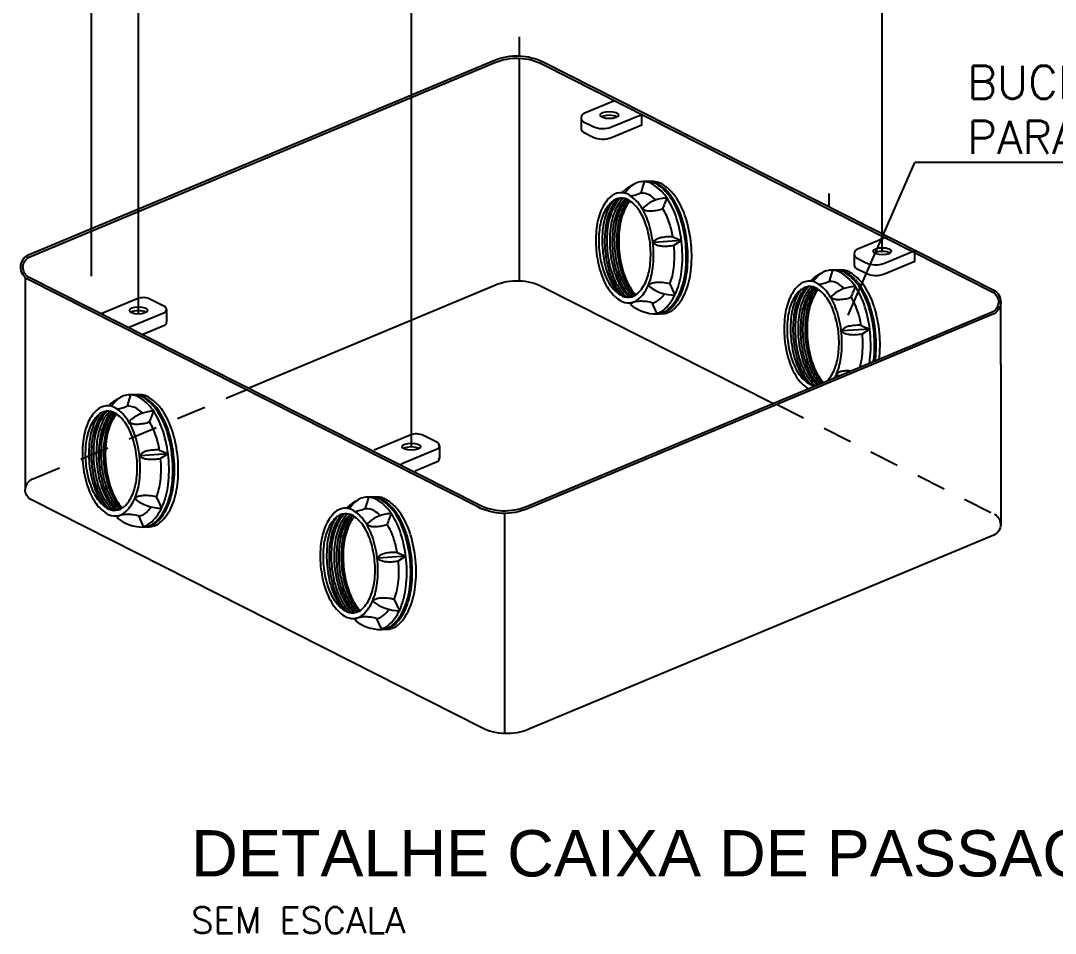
# Model space of a CAD drawing. Header units: millimetres. Extents: x -182 to 147, y -1396 to 58.
# Drawn here: x 9.581 to 14.054, y -19.68 to -15.735 of the extents above; entities that cross this region are included whole.
import ezdxf

# ---------------------------------------------------------------- set-up
doc = ezdxf.new("R2010")
doc.units = ezdxf.units.MM
doc.header["$LTSCALE"] = 10
doc.header["$MEASUREMENT"] = 0
doc.linetypes.add('DASHDOT2', pattern=[0.5, 0.25, -0.125, 0, -0.125])
doc.linetypes.add('HIDDENX2', pattern=[19.05, 12.7, -6.35])
for name, color, linetype in [('ARQ-TEXTO4', 4, 'Continuous'), ('CHAM', 1, 'Continuous'), ('TAC_LINHA02', 2, 'Continuous'), ('TAC_PROJEÇÕES', 1, 'HIDDENX2'), ('TEXTO-3', 2, 'Continuous')]:
    doc.layers.add(name, color=color, linetype=linetype)
doc.styles.add('80', font='romans.shx', dxfattribs={"height": 0.2})
doc.styles.add('ROMANS', font='romans')
doc.styles.add('TECHNIC', font='technic_.ttf')
doc.dimstyles.new('SETA1-5', dxfattribs={"dimscale": 0.05, "dimtxt": 0.2, "dimasz": 0.15, "dimexe": 0.1, "dimexo": 0.1, "dimgap": 0.1, "dimtad": 1, "dimlfac": -1, "dimrnd": 0.01, "dimzin": 4, "dimdsep": 46, "dimtxsty": 'TECHNIC', "dimblk": 'NONE', "dimcen": 0.1, "dimclrd": 8, "dimclre": 8, "dimclrt": 2, "dimadec": 3, "dimazin": 1, "dimtfac": 1, "dimtix": 1, "dimtmove": 2, "dimatfit": 3, "dimfxl": 0, "dimtolj": 1, "dimtzin": 12, "dimarcsym": 0})

# ---------------------------------------------------------------- blocks, each defined once
blk = doc.blocks.new('_NONE')

msp = doc.modelspace()

# ---------------------------------------------------------------- linework, layer by layer
at = {"color": 1, "lineweight": -3}
for p, q in [((11.7359, -15.8968), (11.7359, -16.8589)), ((12.2629, -16.4785), (12.2771, -16.4312)), ((12.4375, -16.6852), (12.3176, -16.6937)), ((12.4005, -16.6694), (12.4375, -16.6852)), ((12.4375, -16.6852), (12.4055, -16.7055)), ((13.0772, -16.861), (13.0914, -16.8137)), ((9.6003, -16.8447), (9.6003, -17.7608)), ((12.3877, -16.8725), (12.4095, -16.9211)), ((13.2518, -17.0677), (13.1319, -17.0762)), ((13.2148, -17.0519), (13.2518, -17.0677)), ((13.2518, -17.0677), (13.2198, -17.088)), ((13.818, -17.2216), (13.818, -17.9146)), ((10.043, -17.3998), (10.0572, -17.3525)), ((10.2175, -17.6066), (10.0976, -17.6151)), ((10.1806, -17.5907), (10.2175, -17.6066)), ((10.2175, -17.6066), (10.1855, -17.6268)), ((10.1677, -17.7939), (10.1895, -17.8425)), ((11.0712, -17.8426), (11.0854, -17.7953)), ((11.6726, -17.8645), (11.6726, -18.8167)), ((11.2457, -18.0494), (11.1259, -18.0579)), ((11.2088, -18.0335), (11.2457, -18.0494)), ((11.2457, -18.0494), (11.2137, -18.0696)), ((11.1959, -18.2366), (11.2178, -18.2853))]:
    msp.add_line(p, q, dxfattribs=at)
at = {"color": 2, "lineweight": -3}
for p, q in [((12.3647, -16.5297), (12.3756, -16.5024)), ((12.3576, -16.5475), (12.3642, -16.5309)), ((13.179, -16.9122), (13.1899, -16.8849)), ((12.3099, -16.954), (12.3317, -17.0027)), ((13.1719, -16.93), (13.1785, -16.9134)), ((10.1448, -17.4511), (10.1557, -17.4238)), ((10.1376, -17.4688), (10.1443, -17.4523)), ((10.0899, -17.8754), (10.1118, -17.9241)), ((11.173, -17.8938), (11.1839, -17.8666)), ((11.1659, -17.9116), (11.1725, -17.8951)), ((11.1181, -18.3182), (11.14, -18.3669))]:
    msp.add_line(p, q, dxfattribs=at)
at = {"color": 3, "lineweight": -3}
for p, q in [((10.2108, -16.9836), (10.2108, -17.0386)), ((11.391, -17.5724), (11.391, -17.6274))]:
    msp.add_line(p, q, dxfattribs=at)
at = {"color": 2, "lineweight": -3}
for points in [[(9.613, -16.8534, -0.640134), (9.6169, -16.7459), (11.627, -15.9066, -0.219413), (11.8419, -15.9144), (13.7855, -16.8979, -0.640134), (13.7816, -17.0054), (11.7715, -17.8447, -0.219413), (11.5566, -17.8369)], [(9.6175, -16.8446, -0.640134), (9.6207, -16.755), (11.6308, -15.9157, -0.219413), (11.8374, -15.9232), (13.7811, -16.9067, -0.640134), (13.7778, -16.9963), (11.7677, -17.8356, -0.219413), (11.5611, -17.8281)], [(12.0692, -16.7281, 0.052766), (12.0885, -16.8231, 0.066623), (12.1211, -16.8928, 0.104917), (12.1713, -16.9435, 0.170548), (12.2146, -16.9543, 0.170548), (12.2552, -16.9356, 0.104917), (12.295, -16.8764, 0.066623), (12.314, -16.8018, 0.052766), (12.315, -16.7048, 0.052766), (12.2958, -16.6097, 0.066623), (12.2631, -16.54, 0.104917), (12.213, -16.4893, 0.170548), (12.1696, -16.4786, 0.170548), (12.1291, -16.4973, 0.104917), (12.0893, -16.5565, 0.066623), (12.0703, -16.6311, 0.052766)], [(12.0815, -16.7264, 0.052766), (12.0989, -16.8119, 0.066623), (12.1283, -16.8747, 0.104917), (12.1734, -16.9203, 0.170548), (12.2124, -16.93, 0.170548), (12.2489, -16.9131, 0.104917), (12.2847, -16.8599, 0.066623), (12.3018, -16.7927, 0.052766), (12.3028, -16.7054, 0.052766), (12.2854, -16.6199, 0.066623), (12.256, -16.5571, 0.104917), (12.2109, -16.5115, 0.170548), (12.1719, -16.5018, 0.170548), (12.1354, -16.5187, 0.104917), (12.0996, -16.5719, 0.066623), (12.0825, -16.6391, 0.052766)], [(9.8493, -17.6494, 0.052766), (9.8685, -17.7445, 0.066623), (9.9012, -17.8142, 0.104917), (9.9514, -17.8649, 0.170548), (9.9947, -17.8756, 0.170548), (10.0352, -17.8569, 0.104917), (10.075, -17.7978, 0.066623), (10.094, -17.7232, 0.052766), (10.0951, -17.6262, 0.052766), (10.0758, -17.5311, 0.066623), (10.0432, -17.4614, 0.104917), (9.993, -17.4107, 0.170548), (9.9497, -17.4, 0.170548), (9.9091, -17.4187, 0.104917), (9.8694, -17.4778, 0.066623), (9.8503, -17.5524, 0.052766)], [(9.8616, -17.6477, 0.052766), (9.8789, -17.7333, 0.066623), (9.9083, -17.796, 0.104917), (9.9534, -17.8416, 0.170548), (9.9924, -17.8513, 0.170548), (10.0289, -17.8345, 0.104917), (10.0647, -17.7812, 0.066623), (10.0818, -17.7141, 0.052766), (10.0828, -17.6268, 0.052766), (10.0655, -17.5412, 0.066623), (10.0361, -17.4785, 0.104917), (9.9909, -17.4329, 0.170548), (9.9519, -17.4232, 0.170548), (9.9154, -17.44, 0.104917), (9.8796, -17.4933, 0.066623), (9.8625, -17.5604, 0.052766)], [(10.8775, -18.0922, 0.052766), (10.8968, -18.1873, 0.066623), (10.9294, -18.257, 0.104917), (10.9796, -18.3077, 0.170548), (11.0229, -18.3184, 0.170548), (11.0635, -18.2997, 0.104917), (11.1032, -18.2405, 0.066623), (11.1222, -18.166, 0.052766), (11.1233, -18.069, 0.052766), (11.1041, -17.9739, 0.066623), (11.0714, -17.9042, 0.104917), (11.0212, -17.8535, 0.170548), (10.9779, -17.8427, 0.170548), (10.9374, -17.8614, 0.104917), (10.8976, -17.9206, 0.066623), (10.8786, -17.9952, 0.052766)], [(10.8898, -18.0905, 0.052766), (10.9071, -18.1761, 0.066623), (10.9365, -18.2388, 0.104917), (10.9817, -18.2844, 0.170548), (11.0207, -18.2941, 0.170548), (11.0572, -18.2773, 0.104917), (11.093, -18.224, 0.066623), (11.1101, -18.1569, 0.052766), (11.111, -18.0696, 0.052766), (11.0937, -17.984, 0.066623), (11.0643, -17.9213, 0.104917), (11.0192, -17.8757, 0.170548), (10.9802, -17.866, 0.170548), (10.9437, -17.8828, 0.104917), (10.9079, -17.9361, 0.066623), (10.8908, -18.0032, 0.052766)]]:
    msp.add_lwpolyline(points, format="xyb", close=True, dxfattribs=at)
at = {"color": 3, "lineweight": -3}
for points in [[(12.1487, -16.0807), (12.016, -16.1358, 0.641632), (12.0147, -16.1716), (12.0534, -16.1911, 0.2183), (12.1356, -16.1941), (12.2659, -16.14)], [(12.0038, -16.1533), (12.0038, -16.1989, 0.293231), (12.0147, -16.2173), (12.0534, -16.2367, 0.2183), (12.1356, -16.2397), (12.2659, -16.1857), (12.2659, -16.14)], [(13.3289, -16.6695), (13.1962, -16.7245, 0.641632), (13.1949, -16.7604), (13.2336, -16.7799, 0.2183), (13.3158, -16.7829), (13.4461, -16.7288)], [(13.1841, -16.7421), (13.1841, -16.7877, 0.293231), (13.1949, -16.806), (13.2336, -16.8255, 0.2183), (13.3158, -16.8285), (13.4461, -16.7744), (13.4461, -16.7288)], [(10.0459, -17.0614), (10.2017, -16.9968, 0.641632), (10.2027, -16.9699), (10.1423, -16.9394, 0.2183), (10.0847, -16.9373), (9.9287, -17.0021)], [(10.1056, -17.0916), (10.2017, -17.0517, 0.313132), (10.2108, -17.0375, 0.313132)], [(11.2262, -17.6502), (11.3819, -17.5856, 0.641632), (11.3829, -17.5586), (11.3225, -17.5282, 0.2183), (11.2649, -17.5261), (11.1089, -17.5909)], [(11.2858, -17.6804), (11.3819, -17.6405, 0.313132), (11.391, -17.6263, 0.313132)]]:
    msp.add_lwpolyline(points, format="xyb", dxfattribs=at)
at = {"color": 2, "lineweight": -3}
for points in [[(12.3508, -16.4717, 0.053462), (12.3168, -16.4438, 0.170548), (12.2648, -16.4308, 0.170548), (12.2162, -16.4533, 0.043583), (12.1927, -16.4804, 0.066623)], [(12.3543, -16.4592, 0.031545), (12.3335, -16.4435, 0.170548), (12.2815, -16.4306, 0.013683), (12.2771, -16.4312, 0.044525)], [(12.3744, -16.4714, 0.053462), (12.3404, -16.4435, 0.160531), (12.2915, -16.4303, 0.016158)], [(12.3778, -16.4589, 0.031545), (12.3571, -16.4432, 0.170548), (12.3051, -16.4303, 0.005405), (12.3033, -16.4305, 0.044525)], [(12.4339, -16.5911, 0.001494), (12.4329, -16.588, 0.066623), (12.3937, -16.5043, 0.072169), (12.3549, -16.4597, 0.170548)], [(12.4574, -16.5908, 0.001494), (12.4565, -16.5877, 0.066623), (12.4173, -16.504, 0.072169), (12.3784, -16.4594, 0.170548)], [(12.2172, -16.4922, 0.032298), (12.2398, -16.4871, 0.034314)], [(12.2398, -16.4871, 0.034314), (12.2629, -16.4785, 0.046169)], [(12.3273, -16.5099, 0.044347), (12.3035, -16.491, 0.170548), (12.2602, -16.4802, 0.006557), (12.2584, -16.4804, 0.003274)], [(12.4162, -16.5882, 0.066623), (12.377, -16.5046, 0.049857), (12.3515, -16.4724, 0.170548)], [(12.4398, -16.5879, 0.066623), (12.4006, -16.5043, 0.049857), (12.3751, -16.4721, 0.170548)], [(12.4005, -16.6694, 0.032428), (12.3863, -16.6114, 0.060624), (12.3573, -16.5475, 0.104917)], [(12.3304, -16.9997, 0.133522), (12.3675, -16.9792, 0.104917), (12.4152, -16.9082, 0.066623), (12.438, -16.8187, 0.052766), (12.4393, -16.7023, 0.052592), (12.4163, -16.5886, 0.066623)], [(12.3313, -17.0017, 0.013131), (12.3355, -17.0014, 0.170548), (12.3842, -16.979, 0.104917), (12.4319, -16.908, 0.066623), (12.4547, -16.8185, 0.052766), (12.456, -16.7021, 0.050924), (12.4341, -16.5919, 0.066623)], [(12.3324, -17.0017, 0.202723), (12.3911, -16.9789, 0.104917), (12.4388, -16.9079, 0.066623), (12.4616, -16.8184, 0.052766), (12.4629, -16.702, 0.052592), (12.4399, -16.5883, 0.066623)], [(12.3442, -17.0012, 0.046278), (12.3591, -17.0011, 0.170548), (12.4077, -16.9787, 0.104917), (12.4555, -16.9077, 0.066623), (12.4783, -16.8182, 0.052766), (12.4796, -16.7018, 0.050924), (12.4577, -16.5916, 0.066623)], [(12.3877, -16.8725, 0.061466), (12.4045, -16.8035, 0.053305), (12.4055, -16.7055, 0.052766)], [(13.1651, -16.8542, 0.053462), (13.1311, -16.8263, 0.170548), (13.0791, -16.8133, 0.170548), (13.0305, -16.8358, 0.043583), (13.007, -16.8629, 0.066623)], [(13.1686, -16.8417, 0.031545), (13.1478, -16.826, 0.170548), (13.0958, -16.8131, 0.013683), (13.0914, -16.8137, 0.044525)], [(13.1887, -16.8539, 0.053462), (13.1547, -16.826, 0.160531), (13.1058, -16.8128, 0.016158)], [(13.1921, -16.8414, 0.031545), (13.1714, -16.8257, 0.170548), (13.1194, -16.8128, 0.005405), (13.1176, -16.813, 0.044525)], [(13.0993, -17.2796, 0.033575), (13.1093, -17.2589, 0.066623), (13.1283, -17.1843, 0.052766), (13.1294, -17.0873, 0.052766), (13.1101, -16.9922, 0.066623), (13.0774, -16.9225, 0.104917), (13.0273, -16.8718, 0.170548), (12.9839, -16.8611, 0.170548), (12.9434, -16.8798, 0.104917), (12.9036, -16.939, 0.066623), (12.8846, -17.0136, 0.052766), (12.8835, -17.1106, 0.052766), (12.9028, -17.2056, 0.066623), (12.9355, -17.2753, 0.104917), (12.9856, -17.326, 0.004468), (12.9866, -17.3267, 0.004468)], [(13.0541, -16.8696, 0.034314), (13.0772, -16.861, 0.046169)], [(13.1416, -16.8924, 0.044347), (13.1178, -16.8735, 0.170548), (13.0745, -16.8627, 0.006557), (13.0727, -16.8629, 0.003274)], [(13.2305, -16.9707, 0.066623), (13.1913, -16.8871, 0.049857), (13.1658, -16.8549, 0.170548)], [(13.2482, -16.9736, 0.001494), (13.2472, -16.9705, 0.066623), (13.208, -16.8868, 0.072169), (13.1692, -16.8422, 0.170548)], [(13.2541, -16.9704, 0.066623), (13.2149, -16.8868, 0.049857), (13.1894, -16.8546, 0.170548)], [(13.2718, -16.9733, 0.001494), (13.2708, -16.9702, 0.066623), (13.2316, -16.8866, 0.072169), (13.1927, -16.8419, 0.170548)], [(13.0649, -17.294, 0.101122), (13.099, -17.2424, 0.066623), (13.1161, -17.1752, 0.052766), (13.1171, -17.0879, 0.052766), (13.0997, -17.0024, 0.066623), (13.0703, -16.9396, 0.104917), (13.0252, -16.894, 0.170548), (12.9862, -16.8843, 0.170548), (12.9497, -16.9012, 0.104917), (12.9139, -16.9544, 0.066623), (12.8968, -17.0216, 0.052766), (12.8958, -17.1089, 0.052766), (12.9132, -17.1944, 0.066623), (12.9426, -17.2572, 0.104917), (12.9877, -17.3028, 0.142211), (13.02, -17.3127, 0.142211)], [(13.0315, -16.8747, 0.032298), (13.0541, -16.8696, 0.034314)], [(12.3104, -16.9552, 0.150464), (12.3457, -16.9372, 0.042101), (12.3647, -16.9154, 0.066623)], [(13.2148, -17.0519, 0.032428), (13.2006, -16.9939, 0.060624), (13.1716, -16.93, 0.104917)], [(13.2502, -17.2166, 0.011178), (13.2524, -17.2012, 0.052766), (13.2536, -17.0848, 0.052592), (13.2307, -16.9711)], [(13.268, -17.2092, 0.005943), (13.269, -17.201, 0.052766), (13.2703, -17.0846, 0.050924), (13.2484, -16.9744)], [(13.2753, -17.2061, 0.003797), (13.2759, -17.2009, 0.052766), (13.2772, -17.0845, 0.052592), (13.2542, -16.9708)], [(13.2928, -17.1988, 0.051915), (13.2939, -17.0843, 0.050924), (13.272, -16.9741)], [(13.2091, -17.2338, 0.042142), (13.2188, -17.186, 0.053305), (13.2198, -17.088)], [(10.1308, -17.393, 0.053462), (10.0969, -17.3651, 0.170548), (10.0449, -17.3522, 0.170548), (9.9962, -17.3747, 0.043583), (9.9727, -17.4018, 0.066623)], [(10.1343, -17.3805, 0.031545), (10.1135, -17.3649, 0.170548), (10.0615, -17.352, 0.013683), (10.0572, -17.3525, 0.044525)], [(10.1544, -17.3927, 0.053462), (10.1204, -17.3648, 0.160531), (10.0716, -17.3517, 0.016158)], [(10.1579, -17.3802, 0.031545), (10.1371, -17.3646, 0.170548), (10.0851, -17.3517, 0.005405), (10.0834, -17.3519, 0.044525)], [(10.0199, -17.4084, 0.034314), (10.043, -17.3998, 0.046169)], [(10.1074, -17.4313, 0.044347), (10.0835, -17.4124, 0.170548), (10.0402, -17.4016, 0.006557), (10.0384, -17.4018, 0.003274)], [(10.1963, -17.5096, 0.066623), (10.1571, -17.4259, 0.049857), (10.1316, -17.3938, 0.170548)], [(10.2139, -17.5125, 0.001494), (10.2129, -17.5093, 0.066623), (10.1737, -17.4257, 0.072169), (10.1349, -17.381, 0.170548)], [(10.2198, -17.5093, 0.066623), (10.1806, -17.4256, 0.049857), (10.1551, -17.3935, 0.170548)], [(10.2375, -17.5122, 0.001494), (10.2365, -17.509, 0.066623), (10.1973, -17.4254, 0.072169), (10.1585, -17.3807, 0.170548)], [(9.9972, -17.4136, 0.032298), (10.0199, -17.4084, 0.034314)], [(10.1806, -17.5907, 0.032428), (10.1664, -17.5327, 0.060624), (10.1374, -17.4689, 0.104917)], [(10.1104, -17.9211, 0.133522), (10.1476, -17.9006, 0.104917), (10.1953, -17.8296, 0.066623), (10.2181, -17.7401, 0.052766), (10.2194, -17.6237, 0.052592), (10.1964, -17.5099, 0.066623)], [(10.1113, -17.9231, 0.013131), (10.1156, -17.9228, 0.170548), (10.1642, -17.9004, 0.104917), (10.2119, -17.8294, 0.066623), (10.2348, -17.7399, 0.052766), (10.236, -17.6234, 0.050924), (10.2141, -17.5132, 0.066623)], [(10.1124, -17.9231, 0.202723), (10.1711, -17.9003, 0.104917), (10.2188, -17.8293, 0.066623), (10.2417, -17.7398, 0.052766), (10.2429, -17.6234, 0.052592), (10.22, -17.5096, 0.066623)], [(10.1242, -17.9225, 0.046278), (10.1391, -17.9225, 0.170548), (10.1878, -17.9001, 0.104917), (10.2355, -17.8291, 0.066623), (10.2583, -17.7396, 0.052766), (10.2596, -17.6232, 0.050924), (10.2377, -17.5129, 0.066623)], [(10.1677, -17.7939, 0.061466), (10.1845, -17.7248, 0.053305), (10.1855, -17.6268, 0.052766)], [(11.1591, -17.8358, 0.053462), (11.1251, -17.8079, 0.170548), (11.0731, -17.795, 0.170548), (11.0245, -17.8174, 0.043583), (11.001, -17.8446, 0.066623)], [(11.1625, -17.8233, 0.031545), (11.1418, -17.8077, 0.170548), (11.0898, -17.7948, 0.013683), (11.0854, -17.7953, 0.044525)], [(11.1826, -17.8355, 0.053462), (11.1487, -17.8076, 0.160531), (11.0998, -17.7945, 0.016158)], [(11.1861, -17.823, 0.031545), (11.1653, -17.8074, 0.170548), (11.1133, -17.7945, 0.005405), (11.1116, -17.7947, 0.044525)], [(10.0904, -17.8766, 0.150464), (10.1258, -17.8586, 0.042101), (10.1447, -17.8368, 0.066623)], [(11.0481, -17.8512, 0.034314), (11.0712, -17.8426, 0.046169)], [(11.1356, -17.874, 0.044347), (11.1118, -17.8552, 0.170548), (11.0684, -17.8444, 0.006557), (11.0667, -17.8446, 0.003274)], [(11.2245, -17.9523, 0.066623), (11.1853, -17.8687, 0.049857), (11.1598, -17.8366, 0.170548)], [(11.2422, -17.9553, 0.001494), (11.2412, -17.9521, 0.066623), (11.202, -17.8685, 0.072169), (11.1631, -17.8238, 0.170548)], [(11.2481, -17.952, 0.066623), (11.2089, -17.8684, 0.049857), (11.1834, -17.8363, 0.170548)], [(11.2657, -17.955, 0.001494), (11.2647, -17.9518, 0.066623), (11.2255, -17.8682, 0.072169), (11.1867, -17.8235, 0.170548)], [(11.0255, -17.8564, 0.032298), (11.0481, -17.8512, 0.034314)], [(11.2088, -18.0335, 0.032428), (11.1946, -17.9755, 0.060624), (11.1656, -17.9117, 0.104917)], [(11.1387, -18.3639, 0.133522), (11.1758, -18.3434, 0.104917), (11.2235, -18.2723, 0.066623), (11.2463, -18.1829, 0.052766), (11.2476, -18.0664, 0.052592), (11.2246, -17.9527, 0.066623)], [(11.1396, -18.3659, 0.013131), (11.1438, -18.3656, 0.170548), (11.1924, -18.3432, 0.104917), (11.2402, -18.2721, 0.066623), (11.263, -18.1826, 0.052766), (11.2643, -18.0662, 0.050924), (11.2424, -17.956, 0.066623)], [(11.1407, -18.3658, 0.202723), (11.1993, -18.3431, 0.104917), (11.2471, -18.272, 0.066623), (11.2699, -18.1826, 0.052766), (11.2712, -18.0661, 0.052592), (11.2482, -17.9524, 0.066623)], [(11.1524, -18.3653, 0.046278), (11.1674, -18.3653, 0.170548), (11.216, -18.3429, 0.104917), (11.2637, -18.2718, 0.066623), (11.2865, -18.1823, 0.052766), (11.2878, -18.0659, 0.050924), (11.2659, -17.9557, 0.066623)], [(11.1959, -18.2366, 0.061466), (11.2128, -18.1676, 0.053305), (11.2137, -18.0696, 0.052766)], [(11.1187, -18.3194, 0.150464), (11.154, -18.3014, 0.042101), (11.173, -18.2796, 0.066623)]]:
    msp.add_lwpolyline(points, format="xyb", dxfattribs=at)
at = {"color": 1, "lineweight": -3}
for points in [[(12.1637, -16.5032, 0.097457), (12.1275, -16.5588, 0.066623), (12.1085, -16.6334, 0.052766), (12.1074, -16.7304, 0.052766)], [(12.1726, -16.5018, 0.096196), (12.137, -16.5568, 0.066623), (12.118, -16.6313, 0.052766), (12.1169, -16.7283, 0.052766)], [(12.1854, -16.5021, 0.0972), (12.1494, -16.5576, 0.066623), (12.1304, -16.6321, 0.052766), (12.1293, -16.7291, 0.052766)], [(12.1962, -16.5045, 0.097808), (12.1599, -16.5603, 0.066623), (12.1409, -16.6349, 0.052766), (12.1398, -16.7319, 0.052766)], [(12.2018, -16.5066, 0.089458), (12.1694, -16.5583, 0.066623), (12.1504, -16.6328, 0.052766), (12.1493, -16.7298, 0.052766)], [(12.1421, -16.513, 0.072888), (12.117, -16.5561, 0.066623), (12.098, -16.6306, 0.052766), (12.0969, -16.7277, 0.052766)], [(12.2089, -16.5103, 0.082016), (12.1798, -16.5581, 0.066623), (12.1608, -16.6327, 0.052766), (12.1598, -16.7297, 0.052766)], [(12.2149, -16.5142, 0.076069), (12.1884, -16.559, 0.066623), (12.1694, -16.6335, 0.052766), (12.1683, -16.7306, 0.052766)], [(12.2709, -16.5443, 0.062093), (12.271, -16.5463, 0.22708), (12.2751, -16.5517, 0.089204), (12.2911, -16.5566, 0.046169), (12.3094, -16.5572, 0.034314), (12.3338, -16.554, 0.034314)], [(12.3338, -16.554, 0.034314), (12.3576, -16.5475, 0.046169)], [(12.4008, -16.6694, 0.034314), (12.3762, -16.6693, 0.034314), (12.3517, -16.6725, 0.046169), (12.3342, -16.6778, 0.089204), (12.3201, -16.6867, 0.22708), (12.3175, -16.693, 0.22708), (12.3209, -16.699, 0.089204), (12.336, -16.706, 0.046169), (12.3541, -16.7091, 0.034314), (12.3787, -16.7092, 0.034314)], [(12.0969, -16.7277, 0.052766), (12.1162, -16.8227, 0.066623), (12.1489, -16.8924, 0.042793), (12.1668, -16.9157, 0.170548)], [(12.1074, -16.7304, 0.052766), (12.1267, -16.8255, 0.066623), (12.1594, -16.8951, 0.058677), (12.1849, -16.9262, 0.170548)], [(12.1169, -16.7283, 0.052766), (12.1362, -16.8234, 0.066623), (12.1688, -16.8931, 0.071218), (12.2007, -16.9299, 0.170548)], [(12.1293, -16.7291, 0.052766), (12.1486, -16.8242, 0.066623), (12.1812, -16.8939, 0.069546), (12.2122, -16.93, 0.170548)], [(12.1493, -16.7298, 0.052766), (12.1685, -16.8249, 0.066623), (12.2012, -16.8946, 0.060489), (12.2276, -16.9265, 0.170548)], [(12.1598, -16.7297, 0.052766), (12.179, -16.8248, 0.066623), (12.2117, -16.8945, 0.053991), (12.2349, -16.9233, 0.170548)], [(12.1683, -16.7306, 0.052766), (12.1876, -16.8256, 0.066623), (12.2202, -16.8953, 0.046375), (12.2398, -16.9204, 0.170548)], [(12.3787, -16.7092, 0.034314), (12.4031, -16.706, 0.005993), (12.4055, -16.7055, 0.089204)], [(12.1398, -16.7319, 0.052766), (12.1591, -16.8269, 0.066623), (12.1917, -16.8966, 0.061575), (12.2187, -16.929, 0.170548)], [(10.5636, -17.3234), (11.6308, -16.8778, -0.219413), (11.8374, -16.8853), (12.8349, -17.39)], [(12.3877, -16.8725, 0.045185), (12.3557, -16.8669, 0.034314), (12.3311, -16.8666, 0.046169), (12.3129, -16.8693, 0.089204), (12.2977, -16.876, 0.185678), (12.2944, -16.8807, 0.22708)], [(12.9564, -16.8955, 0.072888), (12.9313, -16.9386, 0.066623), (12.9123, -17.0131, 0.052766), (12.9112, -17.1102, 0.052766)], [(12.978, -16.8857, 0.097457), (12.9418, -16.9413, 0.066623), (12.9228, -17.0159, 0.052766), (12.9217, -17.1129, 0.052766)], [(12.9869, -16.8843, 0.096196), (12.9513, -16.9393, 0.066623), (12.9323, -17.0138, 0.052766), (12.9312, -17.1108, 0.052766)], [(12.9998, -16.8846, 0.0972), (12.9637, -16.9401, 0.066623), (12.9447, -17.0146, 0.052766), (12.9436, -17.1116, 0.052766)], [(13.0105, -16.887, 0.097808), (12.9742, -16.9428, 0.066623), (12.9552, -17.0174, 0.052766), (12.9541, -17.1144, 0.052766)], [(13.0161, -16.8891, 0.089458), (12.9837, -16.9408, 0.066623), (12.9647, -17.0153, 0.052766), (12.9636, -17.1123, 0.052766)], [(13.0232, -16.8928, 0.082016), (12.9941, -16.9406, 0.066623), (12.9751, -17.0152, 0.052766), (12.9741, -17.1122, 0.052766)], [(13.0292, -16.8967, 0.076069), (13.0027, -16.9415, 0.066623), (12.9837, -17.016, 0.052766), (12.9826, -17.1131, 0.052766)], [(12.3099, -16.954, 0.045185), (12.2779, -16.9485, 0.034314), (12.2533, -16.9481, 0.046169), (12.2351, -16.9508, 0.089204), (12.2199, -16.9576, 0.185678), (12.2166, -16.9623, 0.22708)], [(13.0852, -16.9268, 0.062093), (13.0853, -16.9288, 0.22708), (13.0894, -16.9342, 0.089204), (13.1054, -16.9391, 0.046169), (13.1237, -16.9397, 0.034314), (13.1481, -16.9365, 0.034314)], [(13.1481, -16.9365, 0.034314), (13.1719, -16.93, 0.046169)], [(13.2151, -17.0519, 0.034314), (13.1905, -17.0518, 0.034314), (13.166, -17.055, 0.046169), (13.1485, -17.0603, 0.089204), (13.1344, -17.0692, 0.22708), (13.1318, -17.0755, 0.22708), (13.1352, -17.0815, 0.089204), (13.1503, -17.0885, 0.046169), (13.1684, -17.0916, 0.034314), (13.193, -17.0917, 0.034314)], [(13.193, -17.0917, 0.034314), (13.2174, -17.0885, 0.005993), (13.2198, -17.088, 0.089204)], [(12.9112, -17.1102, 0.052766), (12.9305, -17.2052, 0.066623), (12.9632, -17.2749, 0.042793), (12.9811, -17.2982, 0.170548)], [(12.9217, -17.1129, 0.052766), (12.941, -17.208, 0.066623), (12.9737, -17.2776, 0.058677), (12.9992, -17.3087, 0.170548)], [(12.9312, -17.1108, 0.052766), (12.9505, -17.2059, 0.066623), (12.9832, -17.2756, 0.071218), (13.015, -17.3124, 0.170548)], [(12.9436, -17.1116, 0.052766), (12.9629, -17.2067, 0.066623), (12.9955, -17.2764, 0.06584), (13.0246, -17.3108, 0.06584)], [(12.9541, -17.1144, 0.052766), (12.9734, -17.2095, 0.066623), (13.006, -17.2791, 0.055361), (13.0299, -17.3086, 0.055361)], [(12.9636, -17.1123, 0.052766), (12.9829, -17.2074, 0.066623), (13.0155, -17.2771, 0.052538), (13.038, -17.3052, 0.052538)], [(12.9741, -17.1122, 0.052766), (12.9933, -17.2073, 0.066623), (13.026, -17.277, 0.046413), (13.0456, -17.302, 0.046413)], [(12.9826, -17.1131, 0.052766), (13.0019, -17.2081, 0.066623), (13.0345, -17.2778, 0.040082), (13.0512, -17.2997, 0.040082)], [(13.1714, -17.2495, 0.001887), (13.17, -17.2494, 0.034314), (13.1454, -17.2491, 0.046169), (13.1272, -17.2518, 0.089204), (13.112, -17.2585, 0.185678), (13.1087, -17.2632)], [(9.9222, -17.4344, 0.072888), (9.8971, -17.4774, 0.066623), (9.8781, -17.552, 0.052766), (9.877, -17.649, 0.052766)], [(9.9437, -17.4246, 0.097457), (9.9076, -17.4802, 0.066623), (9.8886, -17.5547, 0.052766), (9.8875, -17.6517, 0.052766)], [(9.9526, -17.4232, 0.096196), (9.9171, -17.4781, 0.066623), (9.898, -17.5527, 0.052766), (9.897, -17.6497, 0.052766)], [(9.9655, -17.4235, 0.0972), (9.9294, -17.4789, 0.066623), (9.9104, -17.5535, 0.052766), (9.9093, -17.6505, 0.052766)], [(9.9763, -17.4259, 0.097808), (9.9399, -17.4817, 0.066623), (9.9209, -17.5562, 0.052766), (9.9198, -17.6532, 0.052766)], [(9.9819, -17.428, 0.089458), (9.9494, -17.4796, 0.066623), (9.9304, -17.5542, 0.052766), (9.9293, -17.6512, 0.052766)], [(9.989, -17.4317, 0.082016), (9.9599, -17.4795, 0.066623), (9.9409, -17.5541, 0.052766), (9.9398, -17.6511, 0.052766)], [(9.9949, -17.4356, 0.076069), (9.9684, -17.4803, 0.066623), (9.9494, -17.5549, 0.052766), (9.9484, -17.6519, 0.052766)], [(10.0509, -17.4657, 0.062093), (10.0511, -17.4676, 0.22708), (10.0552, -17.4731, 0.089204), (10.0711, -17.478, 0.046169), (10.0894, -17.4786, 0.034314), (10.1139, -17.4754, 0.034314)], [(10.1139, -17.4754, 0.034314), (10.1376, -17.4688, 0.046169)], [(10.1809, -17.5908, 0.034314), (10.1562, -17.5906, 0.034314), (10.1318, -17.5939, 0.046169), (10.1142, -17.5992, 0.089204), (10.1001, -17.6081, 0.22708), (10.0976, -17.6144, 0.22708), (10.1009, -17.6204, 0.089204), (10.116, -17.6274, 0.046169), (10.1341, -17.6304, 0.034314), (10.1587, -17.6306, 0.034314)], [(9.877, -17.649, 0.052766), (9.8962, -17.7441, 0.066623), (9.9289, -17.8138, 0.042793), (9.9468, -17.837, 0.170548)], [(9.8875, -17.6517, 0.052766), (9.9067, -17.7468, 0.066623), (9.9394, -17.8165, 0.058677), (9.9649, -17.8475, 0.170548)], [(9.897, -17.6497, 0.052766), (9.9162, -17.7448, 0.066623), (9.9489, -17.8145, 0.071218), (9.9808, -17.8513, 0.170548)], [(9.9093, -17.6505, 0.052766), (9.9286, -17.7456, 0.066623), (9.9613, -17.8153, 0.069546), (9.9923, -17.8513, 0.170548)], [(9.9198, -17.6532, 0.052766), (9.9391, -17.7483, 0.066623), (9.9718, -17.818, 0.061575), (9.9987, -17.8504, 0.170548)], [(9.9293, -17.6512, 0.052766), (9.9486, -17.7463, 0.066623), (9.9812, -17.816, 0.060489), (10.0077, -17.8479, 0.170548)], [(9.9398, -17.6511, 0.052766), (9.959, -17.7462, 0.066623), (9.9917, -17.8159, 0.053991), (10.0149, -17.8446, 0.170548)], [(9.9484, -17.6519, 0.052766), (9.9676, -17.747, 0.066623), (10.0003, -17.8167, 0.046375), (10.0199, -17.8417, 0.170548)], [(10.1587, -17.6306, 0.034314), (10.1832, -17.6273, 0.005993), (10.1855, -17.6268, 0.089204)], [(13.818, -17.9128, -0.302605), (13.7876, -17.9584), (11.7775, -18.7977, -0.219413), (11.5709, -18.7901), (9.6273, -17.8067, -0.292654), (9.6003, -17.7608, -0.292654)], [(10.1677, -17.7939, 0.045185), (10.1357, -17.7883, 0.034314), (10.1111, -17.7879, 0.046169), (10.093, -17.7906, 0.089204), (10.0777, -17.7974, 0.185678), (10.0745, -17.8021, 0.22708)], [(10.0899, -17.8754, 0.045185), (10.058, -17.8699, 0.034314), (10.0333, -17.8695, 0.046169), (10.0152, -17.8722, 0.089204), (9.9999, -17.879, 0.185678), (9.9967, -17.8836, 0.22708)], [(10.9504, -17.8772, 0.072888), (10.9253, -17.9202, 0.066623), (10.9063, -17.9948, 0.052766), (10.9052, -18.0918, 0.052766)], [(10.972, -17.8673, 0.097457), (10.9358, -17.9229, 0.066623), (10.9168, -17.9975, 0.052766), (10.9157, -18.0945, 0.052766)], [(10.9809, -17.8659, 0.096196), (10.9453, -17.9209, 0.066623), (10.9263, -17.9955, 0.052766), (10.9252, -18.0925, 0.052766)], [(10.9937, -17.8662, 0.0972), (10.9577, -17.9217, 0.066623), (10.9386, -17.9963, 0.052766), (10.9376, -18.0933, 0.052766)], [(11.0045, -17.8687, 0.097808), (10.9682, -17.9244, 0.066623), (10.9491, -17.999, 0.052766), (10.9481, -18.096, 0.052766)], [(11.0101, -17.8708, 0.089458), (10.9776, -17.9224, 0.066623), (10.9586, -17.997, 0.052766), (10.9576, -18.094, 0.052766)], [(11.0172, -17.8744, 0.082016), (10.9881, -17.9223, 0.066623), (10.9691, -17.9969, 0.052766), (10.968, -18.0939, 0.052766)], [(11.0231, -17.8784, 0.076069), (10.9967, -17.9231, 0.066623), (10.9777, -17.9977, 0.052766), (10.9766, -18.0947, 0.052766)], [(11.0791, -17.9085, 0.062093), (11.0793, -17.9104, 0.22708), (11.0834, -17.9159, 0.089204), (11.0993, -17.9208, 0.046169), (11.1177, -17.9214, 0.034314), (11.1421, -17.9181, 0.034314)], [(11.1421, -17.9181, 0.034314), (11.1659, -17.9116, 0.046169)], [(11.2091, -18.0335, 0.034314), (11.1844, -18.0334, 0.034314), (11.16, -18.0367, 0.046169), (11.1424, -18.0419, 0.089204), (11.1283, -18.0508, 0.22708), (11.1258, -18.0572, 0.22708), (11.1291, -18.0631, 0.089204), (11.1442, -18.0702, 0.046169), (11.1623, -18.0732, 0.034314), (11.187, -18.0734, 0.034314)], [(11.187, -18.0734, 0.034314), (11.2114, -18.0701, 0.005993), (11.2137, -18.0696, 0.089204)], [(10.9052, -18.0918, 0.052766), (10.9245, -18.1869, 0.066623), (10.9571, -18.2566, 0.042793), (10.9751, -18.2798, 0.170548)], [(10.9157, -18.0945, 0.052766), (10.935, -18.1896, 0.066623), (10.9676, -18.2593, 0.058677), (10.9932, -18.2903, 0.170548)], [(10.9252, -18.0925, 0.052766), (10.9445, -18.1876, 0.066623), (10.9771, -18.2573, 0.071218), (11.009, -18.2941, 0.170548)], [(10.9376, -18.0933, 0.052766), (10.9568, -18.1884, 0.066623), (10.9895, -18.2581, 0.069546), (11.0205, -18.2941, 0.170548)], [(10.9481, -18.096, 0.052766), (10.9673, -18.1911, 0.066623), (11, -18.2608, 0.061575), (11.027, -18.2932, 0.170548)], [(10.9576, -18.094, 0.052766), (10.9768, -18.1891, 0.066623), (11.0095, -18.2588, 0.060489), (11.0359, -18.2907, 0.170548)], [(10.968, -18.0939, 0.052766), (10.9873, -18.1889, 0.066623), (11.0199, -18.2586, 0.053991), (11.0432, -18.2874, 0.170548)], [(10.9766, -18.0947, 0.052766), (10.9958, -18.1898, 0.066623), (11.0285, -18.2595, 0.046375), (11.0481, -18.2845, 0.170548)], [(11.1959, -18.2366, 0.045185), (11.164, -18.2311, 0.034314), (11.1393, -18.2307, 0.046169), (11.1212, -18.2334, 0.089204), (11.1059, -18.2402, 0.185678), (11.1027, -18.2448, 0.22708)], [(11.1181, -18.3182, 0.045185), (11.0862, -18.3126, 0.034314), (11.0615, -18.3123, 0.046169), (11.0434, -18.315, 0.089204), (11.0282, -18.3218, 0.185678), (11.0249, -18.3264, 0.22708)]]:
    msp.add_lwpolyline(points, format="xyb", dxfattribs=at)
msp.add_lwpolyline([(13.818, -17.2216), (13.818, -16.9486)], dxfattribs=at)
for centre, radius, start, end in [((12.2943, -16.5871), 0.1573, 115.9918, 136.3308), ((12.3792, -16.6584), 0.1573, 98.3412, 133.5001), ((13.1086, -16.9696), 0.1573, 115.9918, 136.3308), ((12.4104, -16.7346), 0.1865, 231.5511, 269.7225), ((13.1935, -17.0409), 0.1573, 98.3412, 133.5001), ((12.3326, -16.8162), 0.1865, 231.5511, 269.7225), ((13.2247, -17.1171), 0.1865, 231.5511, 235.6807), ((10.0743, -17.5085), 0.1573, 115.9918, 136.3308), ((10.1592, -17.5798), 0.1573, 98.3412, 133.5001), ((10.1905, -17.656), 0.1865, 231.5511, 269.7225), ((11.1025, -17.9512), 0.1573, 115.9918, 136.3308), ((10.1127, -17.7375), 0.1865, 231.5511, 269.7225), ((11.1874, -18.0226), 0.1573, 98.3412, 133.5001), ((11.2187, -18.0988), 0.1865, 231.5511, 269.7225), ((11.1409, -18.1803), 0.1865, 231.5511, 269.7225)]:
    msp.add_arc(centre, radius, start, end, dxfattribs=at)
at = {"color": 2, "lineweight": -3}
for centre in [(12.3792, -16.6584), (13.1935, -17.0409), (10.1592, -17.5798), (11.1874, -18.0226)]:
    msp.add_arc(centre, 0.1573, 91.5936, 98.045, dxfattribs=at)
at = {"color": 1, "lineweight": -3}
for centre in [(12.1255, -16.1428), (13.3057, -16.7316), (10.0895, -16.9875), (11.2697, -17.5763)]:
    msp.add_ellipse(centre, major_axis=(-0.0394, 0), ratio=0.391303, dxfattribs=at)
for centre in [(12.1255, -16.1591), (13.3057, -16.7479), (10.0895, -17.0038), (11.2697, -17.5926)]:
    msp.add_ellipse(centre, major_axis=(-0.0394, 0), ratio=0.391303, start_param=3.698348, end_param=5.72643, dxfattribs=at)
at = {"layer": 'CHAM', "linetype": 'DASHDOT2', "lineweight": -3}
for p, q in [((13.3057, -16.7316), (13.3057, -13.7659)), ((10.0895, -17.0029), (10.0895, -14.0189)), ((11.2697, -17.5763), (11.2697, -14.6109))]:
    msp.add_line(p, q, dxfattribs=at)
at = {"layer": 'CHAM', "lineweight": -3}
msp.add_line((16.3979, -16.3483), (13.4463, -16.3483), dxfattribs=at)
at = {"layer": 'TAC_LINHA02', "lineweight": -3}
for points in [[(11.7363, -15.8041), (11.7363, -15.887)], [(13.0753, -16.4816), (13.0753, -16.5385)]]:
    msp.add_lwpolyline(points, dxfattribs=at)
at = {"layer": 'TAC_PROJEÇÕES', "color": 1, "lineweight": -3, "ltscale": 0.001}
for points in [[(9.6003, -17.7608, -0.292649), (9.6306, -17.7171), (10.5561, -17.3306)], [(12.8519, -17.3936), (13.7909, -17.8688, -0.282328), (13.818, -17.9127, -0.282328)]]:
    msp.add_lwpolyline(points, format="xyb", dxfattribs=at)

# ---------------------------------------------------------------- texts
at = {"layer": 'ARQ-TEXTO4', "insert": (10.3177, -19.2338), "char_height": 0.1125, "attachment_point": 1, "style": 'ROMANS'}
msp.add_mtext('{\\fArial|b0|i0|c0|p34;\\H1.778x;\\C4;DETALHE CAIXA DE PASSAGEM\\P\\Fromans|c0;\\H0.56242x;\\C2;SEM ESCALA}', dxfattribs=at)
at = {"layer": 'TEXTO-3', "lineweight": -3, "insert": (13.6731, -15.9296), "char_height": 0.142868, "attachment_point": 1, "style": '80'}
msp.add_mtext_dynamic_manual_height_columns('BUCHA E ARRUELA PARA ELETRODUTO', width=2.410236, gutter_width=1, heights=[0], dxfattribs=at)

# ---------------------------------------------------------------- leaders
at = {"layer": 'CHAM', "lineweight": -3}
for points in [[(9.8871, -16.8399), (9.8867, -15.2049)], [(13.1579, -17.0079), (13.4463, -16.3483)]]:
    msp.add_leader(points, dimstyle='SETA1-5', override={"dimtad": 0, "dimclrd": 10}, dxfattribs=at)

doc.saveas('drawing.dxf')
